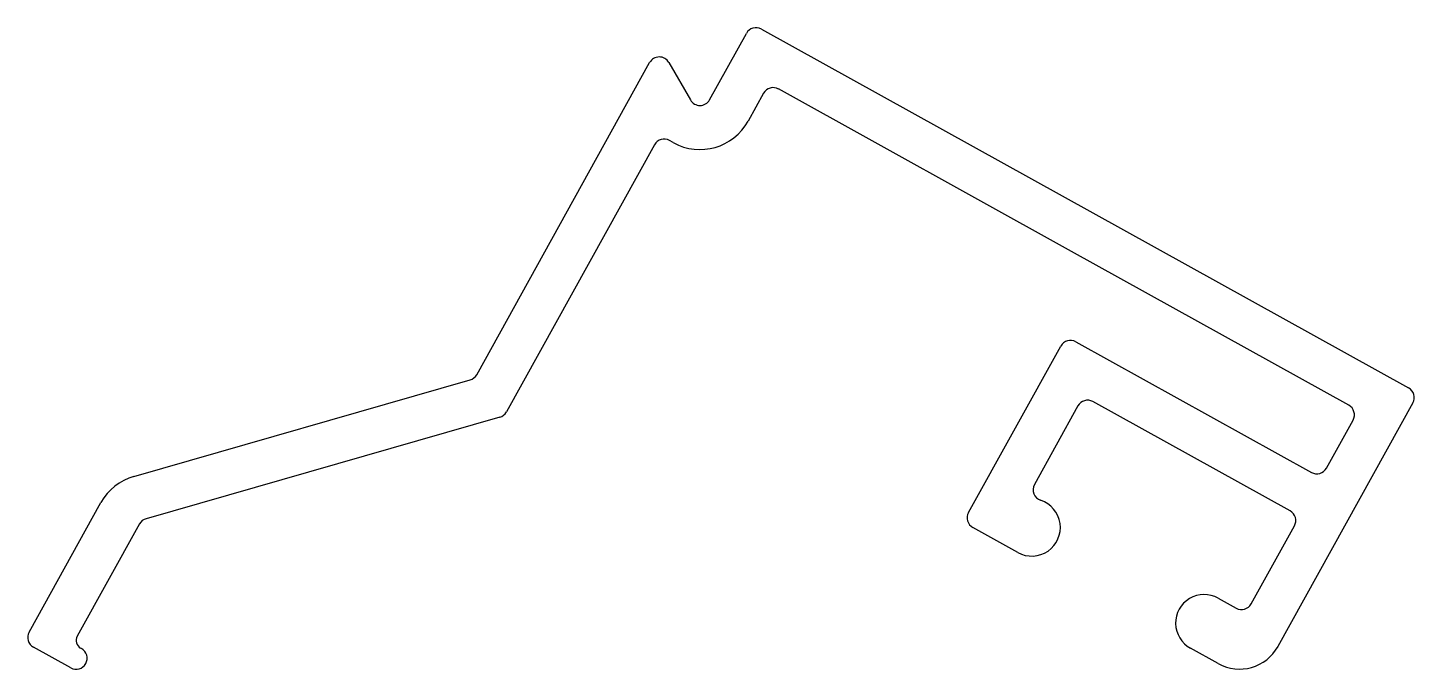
# Model space of a CAD drawing. Header units: inches. Extents: x -18.1 to 13.4, y 0 to 14.6.
import ezdxf

# ---------------------------------------------------------------- set-up
doc = ezdxf.new("R2010")
doc.units = ezdxf.units.IN
doc.header["$MEASUREMENT"] = 0
doc.layers.add('FRAME', color=4, linetype='Continuous')

msp = doc.modelspace()

# ---------------------------------------------------------------- linework, layer by layer
at = {"layer": 'FRAME', "color": 7, "lineweight": -2}
for p, q in [((-1.42, 14.563), (6.106, 10.392)), ((-2.596, 12.959), (-1.76, 14.466)), ((-7.884, 6.718), (-3.958, 13.802)), ((-3.522, 13.806), (-3.031, 12.955)), ((-1.37, 13.106), (-1.721, 12.474)), ((5.621, 9.517), (-1.031, 13.204)), ((-3.42, 11.987), (-3.508, 12.035)), ((-3.848, 11.938), (-7.211, 5.871)), ((6.106, 10.392), (13.278, 6.416)), ((11.919, 6.026), (5.621, 9.517)), ((3.284, 3.587), (5.379, 7.368)), ((5.719, 7.465), (11.072, 4.498)), ((-15.669, 4.409), (-8.034, 6.599)), ((5.769, 6.008), (4.781, 4.225)), ((10.587, 3.623), (6.109, 6.106)), ((13.376, 6.076), (10.312, 0.549)), ((-7.36, 5.752), (-15.394, 3.448)), ((11.412, 4.595), (12.016, 5.686)), ((-18.049, 0.871), (-16.418, 3.814)), ((-15.544, 3.329), (-16.956, 0.78)), ((4.405, 2.68), (3.381, 3.248)), ((9.704, 1.515), (10.685, 3.283)), ((8.953, 1.645), (9.364, 1.418)), ((-17.103, 0.061), (-17.952, 0.531)), ((-16.878, 0.508), (-16.861, 0.498)), ((8.953, 0.159), (8.323, 0.508))]:
    msp.add_line(p, q, dxfattribs=at)
for centre, radius, start, end in [((-1.542, 14.345), 0.25, 61, 151), ((-3.739, 13.681), 0.25, 30, 151), ((-1.152, 12.985), 0.25, 61, 151), ((-2.814, 13.08), 0.25, 210, 331), ((-2.814, 13.08), 1.25, 241, 331), ((-3.629, 11.816), 0.25, 61, 151), ((5.598, 7.246), 0.25, 61, 151), ((-8.103, 6.839), 0.25, 286, 331), ((13.157, 6.197), 0.25, 331, 61), ((5.988, 5.887), 0.25, 61, 151), ((11.798, 5.807), 0.25, 331, 61), ((-7.429, 5.992), 0.25, 286, 331), ((-15.325, 3.208), 1.25, 106, 151), ((11.193, 4.717), 0.25, 241, 331), ((5, 4.104), 0.25, 151, 251.8879), ((4.72, 3.249), 0.65, 241, 71.8879), ((3.503, 3.466), 0.25, 151, 241), ((10.466, 3.405), 0.25, 331, 61), ((-15.325, 3.208), 0.25, 106, 151), ((8.638, 1.077), 0.65, 61, 241), ((9.486, 1.636), 0.25, 241, 331), ((-17.831, 0.75), 0.25, 151, 241), ((-16.782, 0.683), 0.2, 151, 241), ((-16.982, 0.28), 0.25, 241, 61), ((9.438, 1.034), 1, 241, 331)]:
    msp.add_arc(centre, radius, start, end, dxfattribs=at)

doc.saveas('drawing.dxf')
